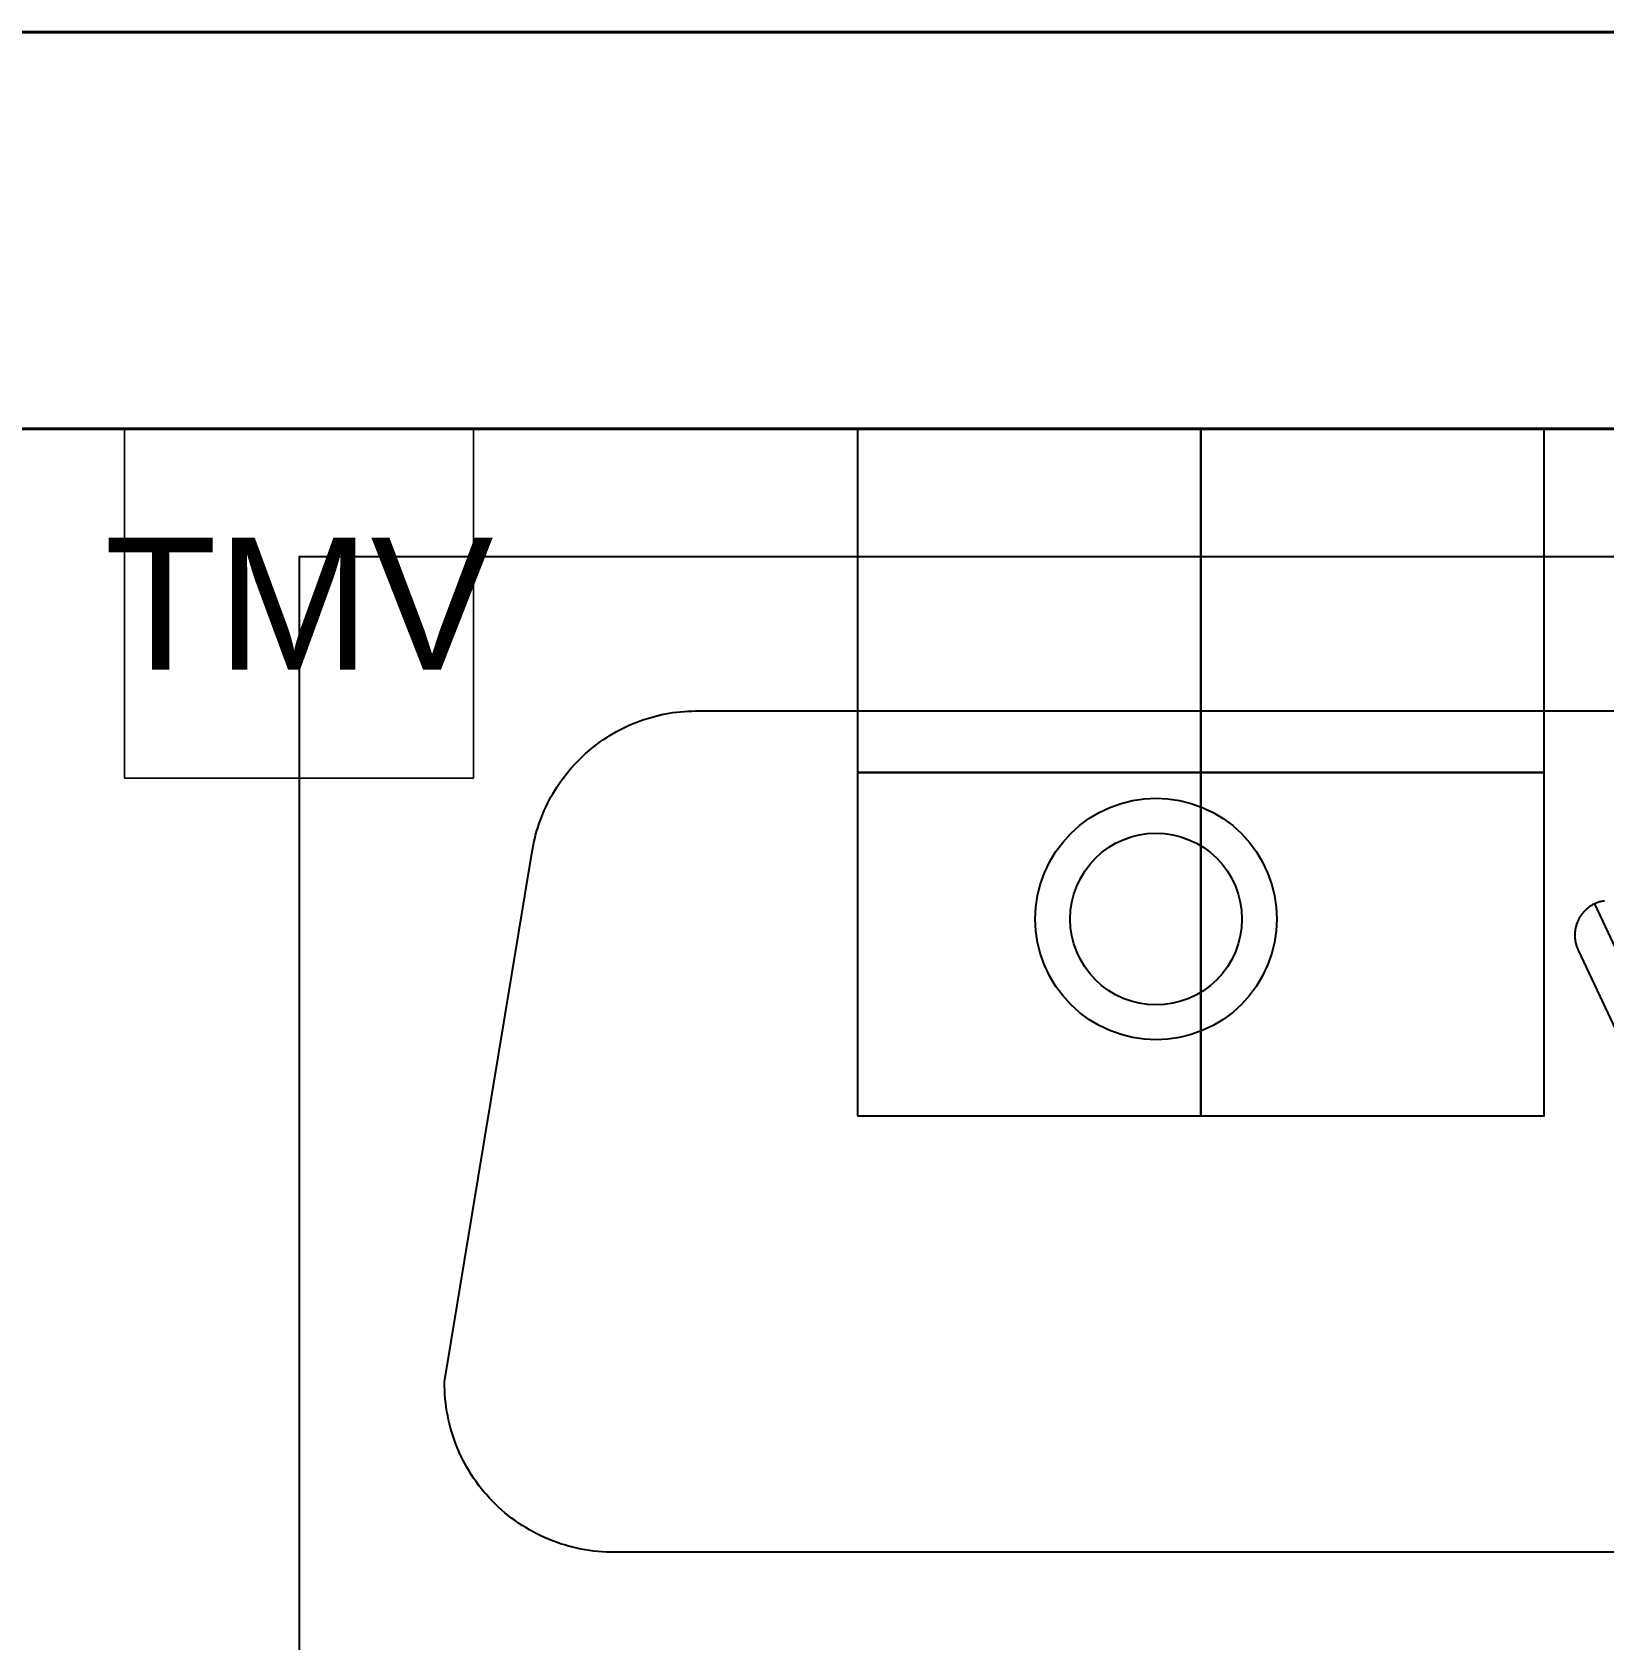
# Model space of a CAD drawing. Header units: millimetres. Extents: x -159872 to 386485, y -250577 to 158966.
# Drawn here: x 158540.5 to 158998.2, y 18435.9 to 18904.1 of the extents above; entities that cross this region are included whole.
import ezdxf

# ---------------------------------------------------------------- set-up
doc = ezdxf.new("R2010")
doc.units = ezdxf.units.MM
for name, color, linetype, lineweight in [('CENTRE', 252, 'Continuous', 5), ('LDS-equipment-kitchen equipment', 3, 'Continuous', 13), ('LDS-struct-extg-walls', 1, 'Continuous', 40), ('MAIN', 7, 'Continuous', 5), ('SYMBOLS WET', 5, 'Continuous', 30), ('WS-SINK UNIT', 3, 'Continuous', 13), ('WS-SINK UNIT TRANS', 62, 'Continuous', 13)]:
    doc.layers.add(name, color=color, linetype=linetype, lineweight=lineweight)
doc.styles.add('Arial', font='Arial.ttf')

# ---------------------------------------------------------------- blocks, each defined once
blk = doc.blocks.new('Group-288')
at = {"layer": 'LDS-struct-extg-walls'}
blk.add_line((96688.66, 55361.57), (99238.66, 55361.57), dxfattribs=at)
blk = doc.blocks.new('JANITORIAL SINK_1')
at = {"layer": 'CENTRE', "lineweight": 25, "transparency": 33554687}
blk.add_polyline3d([(224.18, 393.13, 0), (127.32, 598.92, 0)], dxfattribs=at)
at = {"layer": 'MAIN', "lineweight": 25}
blk.add_polyline3d([(130.16, 599.78, 0), (129.91, 599.74, 0), (129.67, 599.69, 0), (129.42, 599.64, 0), (129.18, 599.58, 0), (128.94, 599.52, 0), (128.7, 599.45, 0), (128.47, 599.38, 0), (128.23, 599.3, 0), (128, 599.21, 0), (127.77, 599.12, 0), (127.54, 599.02, 0), (127.32, 598.92, 0), (127.09, 598.81, 0), (126.87, 598.7, 0), (126.65, 598.58, 0), (126.44, 598.45, 0), (126.23, 598.32, 0), (126.02, 598.19, 0), (125.82, 598.05, 0), (125.61, 597.9, 0), (125.42, 597.75, 0), (125.22, 597.6, 0), (125.03, 597.44, 0), (124.85, 597.28, 0), (124.66, 597.11, 0), (124.49, 596.93, 0), (124.31, 596.76, 0), (124.14, 596.58, 0), (123.98, 596.39, 0), (123.82, 596.2, 0), (123.66, 596.01, 0), (123.51, 595.81, 0), (123.37, 595.61, 0), (123.23, 595.41, 0), (123.09, 595.2, 0), (122.96, 594.99, 0), (122.83, 594.77, 0), (122.71, 594.56, 0), (122.6, 594.34, 0), (122.49, 594.11, 0), (122.39, 593.89, 0), (122.29, 593.66, 0), (122.2, 593.43, 0), (122.11, 593.2, 0), (122.03, 592.96, 0), (121.95, 592.73, 0), (121.88, 592.49, 0), (121.82, 592.25, 0), (121.76, 592.01, 0), (121.71, 591.76, 0), (121.66, 591.52, 0), (121.62, 591.28, 0), (121.59, 591.03, 0), (121.56, 590.78, 0), (121.54, 590.54, 0), (121.53, 590.29, 0), (121.52, 590.04, 0), (121.51, 589.79, 0), (121.51, 589.54, 0), (121.52, 589.3, 0), (121.54, 589.05, 0), (121.56, 588.8, 0), (121.59, 588.55, 0), (121.62, 588.31, 0), (121.66, 588.06, 0), (121.7, 587.82, 0), (121.75, 587.58, 0), (121.81, 587.34, 0), (121.87, 587.1, 0), (121.94, 586.86, 0), (122.02, 586.62, 0), (122.1, 586.39, 0), (122.18, 586.15, 0), (122.27, 585.92, 0), (122.37, 585.69, 0), (122.47, 585.47, 0), (208.57, 402.54, 0)], dxfattribs=at)
at = {"layer": 'WS-SINK UNIT', "lineweight": 25}
for points in [[(250, 700, 0), (-250, 700, 0), (-250, 0, 0), (250, 0, 0), (250, 700, 0)], [(-156.78, 410.17, 0), (-158.02, 410.14, 0), (-159.26, 410.15, 0), (-160.5, 410.18, 0), (-161.74, 410.25, 0), (-162.97, 410.34, 0), (-164.21, 410.47, 0), (-165.44, 410.63, 0), (-166.66, 410.82, 0), (-167.88, 411.04, 0), (-169.1, 411.3, 0), (-170.3, 411.58, 0), (-171.5, 411.89, 0), (-172.7, 412.24, 0), (-173.88, 412.61, 0), (-175.05, 413.01, 0), (-176.21, 413.44, 0), (-177.36, 413.91, 0), (-178.5, 414.4, 0), (-179.63, 414.92, 0), (-180.74, 415.46, 0), (-181.84, 416.04, 0), (-182.92, 416.64, 0), (-183.99, 417.27, 0), (-185.04, 417.93, 0), (-186.08, 418.61, 0), (-187.1, 419.32, 0), (-188.1, 420.05, 0), (-189.08, 420.81, 0), (-190.04, 421.6, 0), (-190.98, 422.41, 0), (-191.9, 423.24, 0), (-192.8, 424.09, 0), (-193.67, 424.97, 0), (-194.53, 425.87, 0), (-195.36, 426.79, 0), (-196.17, 427.73, 0), (-196.95, 428.69, 0), (-197.71, 429.67, 0), (-198.45, 430.67, 0), (-199.16, 431.69, 0), (-199.84, 432.72, 0), (-200.5, 433.77, 0), (-201.13, 434.84, 0), (-201.73, 435.92, 0), (-202.3, 437.02, 0), (-202.85, 438.14, 0), (-203.37, 439.26, 0), (-203.86, 440.4, 0), (-204.32, 441.55, 0), (-204.76, 442.71, 0), (-205.16, 443.89, 0), (-205.53, 445.07, 0), (-205.88, 446.26, 0), (-206.19, 447.46, 0), (-206.47, 448.67, 0), (-206.72, 449.88, 0), (-206.95, 451.1, 0), (-207.14, 452.33, 0), (-207.3, 453.56, 0), (-207.42, 454.79, 0), (-207.52, 456.03, 0), (-207.59, 457.27, 0), (-207.62, 458.51, 0), (-207.63, 459.75, 0), (-182.2, 613.56, 0), (-182.03, 614.64, 0), (-181.84, 615.71, 0), (-181.62, 616.78, 0), (-181.38, 617.85, 0), (-181.11, 618.91, 0), (-180.82, 619.96, 0), (-180.5, 621, 0), (-180.17, 622.04, 0), (-179.81, 623.07, 0), (-179.42, 624.1, 0), (-179.02, 625.11, 0), (-178.59, 626.11, 0), (-178.13, 627.11, 0), (-177.66, 628.09, 0), (-177.16, 629.06, 0), (-176.65, 630.03, 0), (-176.11, 630.98, 0), (-175.55, 631.91, 0), (-174.96, 632.84, 0), (-174.36, 633.75, 0), (-173.74, 634.64, 0), (-173.1, 635.53, 0), (-172.43, 636.4, 0), (-171.75, 637.25, 0), (-171.05, 638.09, 0), (-170.33, 638.91, 0), (-169.6, 639.71, 0), (-168.84, 640.5, 0), (-168.07, 641.27, 0), (-167.28, 642.03, 0), (-166.47, 642.76, 0), (-165.65, 643.48, 0), (-164.81, 644.18, 0), (-163.95, 644.86, 0), (-163.08, 645.52, 0), (-162.2, 646.16, 0), (-161.3, 646.78, 0), (-160.39, 647.38, 0), (-159.46, 647.96, 0), (-158.53, 648.52, 0), (-157.58, 649.06, 0), (-156.61, 649.58, 0), (-155.64, 650.07, 0), (-154.66, 650.54, 0), (-153.66, 650.99, 0), (-152.66, 651.42, 0), (-151.64, 651.83, 0), (-150.62, 652.21, 0), (-149.59, 652.57, 0), (-148.55, 652.9, 0), (-147.5, 653.21, 0), (-146.45, 653.5, 0), (-145.39, 653.77, 0), (-144.32, 654.01, 0), (-143.25, 654.23, 0), (-142.18, 654.42, 0), (-141.1, 654.59, 0), (-140.02, 654.73, 0), (-138.93, 654.85, 0), (-137.84, 654.95, 0), (-136.75, 655.02, 0), (-135.66, 655.06, 0), (-134.57, 655.09, 0), (-133.48, 655.08, 0), (133.88, 655.08, 0)], [(155.93, 410.17, 0), (-156.78, 410.17, 0)]]:
    blk.add_polyline3d(points, dxfattribs=at)
at = {"layer": 'WS-SINK UNIT TRANS', "lineweight": 25}
for points in [[(34.75, 594.49, 0), (34.58, 591.04, 0), (34.07, 587.63, 0), (33.23, 584.28, 0), (32.07, 581.03, 0), (30.59, 577.91, 0), (28.82, 574.95, 0), (26.76, 572.18, 0), (24.44, 569.62, 0), (21.89, 567.3, 0), (19.12, 565.25, 0), (16.16, 563.47, 0), (13.04, 562, 0), (9.79, 560.84, 0), (6.44, 560, 0), (3.02, 559.49, 0), (-0.42, 559.32, 0), (-3.87, 559.49, 0), (-7.28, 560, 0), (-10.63, 560.84, 0), (-13.88, 562, 0), (-17, 563.47, 0), (-19.96, 565.25, 0), (-22.73, 567.3, 0), (-25.29, 569.62, 0), (-27.61, 572.18, 0), (-29.67, 574.95, 0), (-31.44, 577.91, 0), (-32.92, 581.03, 0), (-34.08, 584.28, 0), (-34.92, 587.63, 0), (-35.42, 591.04, 0), (-35.59, 594.49, 0), (-35.42, 597.94, 0), (-34.92, 601.35, 0), (-34.08, 604.7, 0), (-32.92, 607.95, 0), (-31.44, 611.07, 0), (-29.67, 614.03, 0), (-27.61, 616.8, 0), (-25.29, 619.36, 0), (-22.73, 621.68, 0), (-19.96, 623.73, 0), (-17, 625.51, 0), (-13.88, 626.98, 0), (-10.63, 628.15, 0), (-7.28, 628.99, 0), (-3.87, 629.49, 0), (-0.42, 629.66, 0), (3.02, 629.49, 0), (6.44, 628.99, 0), (9.79, 628.15, 0), (13.04, 626.98, 0), (16.16, 625.51, 0), (19.12, 623.73, 0), (21.89, 621.68, 0), (24.44, 619.36, 0), (26.76, 616.8, 0), (28.82, 614.03, 0), (30.59, 611.07, 0), (32.07, 607.95, 0), (33.23, 604.7, 0), (34.07, 601.35, 0), (34.58, 597.94, 0), (34.75, 594.49, 0)], [(24.58, 594.49, 0), (24.46, 592.04, 0), (24.1, 589.61, 0), (23.5, 587.23, 0), (22.67, 584.92, 0), (21.62, 582.71, 0), (20.36, 580.6, 0), (18.9, 578.63, 0), (17.25, 576.81, 0), (15.44, 575.17, 0), (13.47, 573.7, 0), (11.36, 572.44, 0), (9.14, 571.39, 0), (6.83, 570.57, 0), (4.45, 569.97, 0), (2.03, 569.61, 0), (-0.42, 569.49, 0), (-2.87, 569.61, 0), (-5.3, 569.97, 0), (-7.68, 570.57, 0), (-9.99, 571.39, 0), (-12.21, 572.44, 0), (-14.31, 573.7, 0), (-16.28, 575.17, 0), (-18.1, 576.81, 0), (-19.75, 578.63, 0), (-21.21, 580.6, 0), (-22.47, 582.71, 0), (-23.52, 584.92, 0), (-24.35, 587.23, 0), (-24.94, 589.61, 0), (-25.3, 592.04, 0), (-25.42, 594.49, 0), (-25.3, 596.94, 0), (-24.94, 599.37, 0), (-24.35, 601.75, 0), (-23.52, 604.06, 0), (-22.47, 606.28, 0), (-21.21, 608.38, 0), (-19.75, 610.35, 0), (-18.1, 612.17, 0), (-16.28, 613.82, 0), (-14.31, 615.28, 0), (-12.21, 616.54, 0), (-9.99, 617.59, 0), (-7.68, 618.42, 0), (-5.3, 619.01, 0), (-2.87, 619.37, 0), (-0.42, 619.49, 0), (2.03, 619.37, 0), (4.45, 619.01, 0), (6.83, 618.42, 0), (9.14, 617.59, 0), (11.36, 616.54, 0), (13.47, 615.28, 0), (15.44, 613.82, 0), (17.25, 612.17, 0), (18.9, 610.35, 0), (20.36, 608.38, 0), (21.62, 606.28, 0), (22.67, 604.06, 0), (23.5, 601.75, 0), (24.1, 599.37, 0), (24.46, 596.94, 0), (24.58, 594.49, 0)]]:
    blk.add_polyline3d(points, dxfattribs=at)
blk = doc.blocks.new('Group-406')
at = {"layer": 'LDS-equipment-kitchen equipment', "flags": 128}
for points in [[(97995.49, 55245.96), (97995.49, 55144.34), (97893.87, 55144.34), (97893.87, 55245.96)], [(97995.49, 55245.96), (97893.87, 55245.96), (97893.87, 55144.34), (97995.49, 55144.34), (97995.49, 55245.96)]]:
    blk.add_lwpolyline(points, close=True, dxfattribs=at)
at = {"layer": 'LDS-equipment-kitchen equipment', "insert": (97944.68, 55195.15), "char_height": 38.423, "width": 72.0424, "attachment_point": 5, "line_spacing_factor": 1.004016, "style": 'Arial'}
blk.add_mtext('TMV', dxfattribs=at)
blk = doc.blocks.new('WATER SERVICE (W7)')
at = {"layer": 'SYMBOLS WET', "lineweight": 25}
blk.add_polyline3d([(-50, -50, 0), (50, -50, 0), (50, 50, 0), (-50, 50, 0), (-50, -50, 0)], dxfattribs=at)
blk = doc.blocks.new('WATER SERVICE (W5)')
at = {"layer": 'SYMBOLS WET', "lineweight": 25}
blk.add_polyline3d([(-50, -50, 0), (50, -50, 0), (50, 50, 0), (-50, 50, 0), (-50, -50, 0)], dxfattribs=at)
blk = doc.blocks.new('WATER SERVICE (W4)')
at = {"layer": 'SYMBOLS WET', "lineweight": 25}
blk.add_polyline3d([(-50, -50, 0), (50, -50, 0), (50, 50, 0), (-50, 50, 0), (-50, -50, 0)], dxfattribs=at)
blk = doc.blocks.new('WATER SERVICE (W6)')
at = {"layer": 'SYMBOLS WET', "lineweight": 25}
blk.add_polyline3d([(-50, -50, 0), (50, -50, 0), (50, 50, 0), (-50, 50, 0), (-50, -50, 0)], dxfattribs=at)
blk = doc.blocks.new('Group-410')
at = {"layer": 'LDS-equipment-kitchen equipment'}
for name, p in [('Group-406', (0, 0)), ('WATER SERVICE (W6)', (98257.32, 55196.03)), ('JANITORIAL SINK_1', (98194.7, 54508.84)), ('WATER SERVICE (W5)', (98157.32, 55096.03)), ('WATER SERVICE (W4)', (98257.32, 55096.03))]:
    blk.add_blockref(name, p, dxfattribs=at)
at = {"layer": 'LDS-equipment-kitchen equipment', "zscale": 0.9779579161960749}
blk.add_blockref('WATER SERVICE (W7)', (98157.32, 55196.03), dxfattribs=at)

msp = doc.modelspace()

# ---------------------------------------------------------------- linework, layer by layer
at = {"layer": 'LDS-equipment-kitchen equipment'}
msp.add_line((157278.17046, 18788.57122), (159912.17046, 18788.57122), dxfattribs=at)
at = {"layer": 'LDS-equipment-kitchen equipment', "transparency": 33554687}
msp.add_polyline3d([(157278.17046, 18788.57122, 0), (159912.17046, 18788.57122, 0)], dxfattribs=at)
at = {"layer": 'LDS-struct-extg-walls'}
msp.add_line((157278.17046, 18788.57122), (159912.17046, 18788.57122), dxfattribs=at)

# ---------------------------------------------------------------- block references
at = {"layer": 'LDS-equipment-kitchen equipment', "color": 7}
msp.add_blockref('Group-410', (60673.51323, -36457.51522), dxfattribs=at)
at = {"layer": 'LDS-struct-extg-walls', "color": 7}
msp.add_blockref('Group-288', (60673.51323, -36457.51522), dxfattribs=at)

doc.saveas('drawing.dxf')
